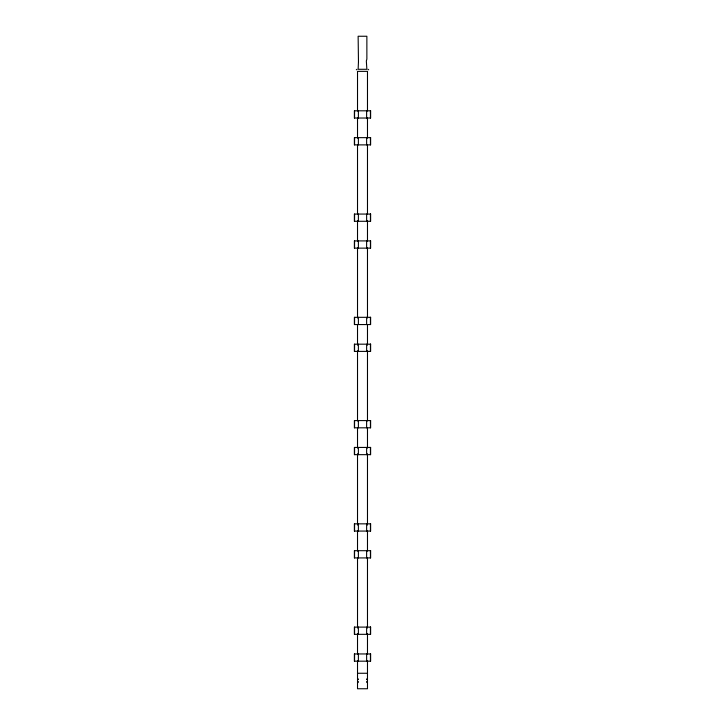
<?xml version="1.0" encoding="UTF-8"?>
<svg xmlns="http://www.w3.org/2000/svg" width="725" height="725" viewBox="0 0 725 725"><rect width="100%" height="100%" fill="white"/><g stroke="black" fill="none" stroke-linecap="round" stroke-linejoin="round"><path stroke-width="1.09" d="M358.467 681.582L358.132 682.542M366.533 679.606L366.678 678.908M356.31 69.808L356.927 69.292M357.516 673.262L367.484 673.262M368.073 69.292L368.69 69.808M366.868 682.542L366.533 681.582M358.322 678.908L358.467 679.606M370.421 110.807L370.448 118.03M370.421 137.65L370.448 144.882M370.421 214.065L370.448 221.288M370.421 240.908L370.448 248.14M370.421 317.323L370.448 324.555M370.421 344.176L370.448 351.398M370.421 420.582L370.448 427.813M370.421 447.434L370.448 454.657M370.421 523.84L370.448 531.072M370.421 550.692L370.448 557.924M370.421 627.107L370.448 634.33M370.421 653.95L370.448 661.182M367.484 110.961L367.484 71.358L357.516 71.358L357.516 110.961M367.484 117.749L367.484 138.113M367.484 144.9L367.484 213.911M367.484 220.699L367.484 241.072M367.484 247.859L367.484 318.003M367.484 324.791L367.484 345.154M367.484 350.809L367.484 420.962M367.484 427.75L367.484 448.113M367.484 453.768L367.484 525.045M367.484 530.709L367.484 551.072M367.484 557.86L367.484 628.004M367.484 633.659L367.484 654.032M367.484 660.819L367.484 688.75L357.516 688.75L357.516 660.819M366.623 110.807L366.623 118.03M366.623 137.65L366.623 144.882M366.623 214.065L366.623 221.288M366.623 240.908L366.623 248.14M366.623 317.323L366.623 324.555M366.623 344.176L366.623 351.398M366.623 420.582L366.623 427.813M366.623 447.434L366.623 454.657M366.623 523.84L366.623 531.072M366.623 550.692L366.623 557.924M366.623 627.107L366.623 634.33M366.623 653.95L366.623 661.182M358.386 110.807L358.386 118.03M358.386 137.65L358.386 144.882M358.386 214.065L358.386 221.288M358.386 240.908L358.386 248.14M358.386 317.323L358.386 324.555M358.386 344.176L358.386 351.398M358.386 420.582L358.386 427.813M358.386 447.434L358.386 454.657M358.386 523.84L358.386 531.072M358.386 550.692L358.386 557.924M358.386 627.107L358.386 634.33M358.386 653.95L358.386 661.182M357.516 117.749L357.516 138.113M357.516 144.9L357.516 213.911M357.516 220.699L357.516 241.072M357.516 247.859L357.516 318.003M357.516 324.791L357.516 345.154M357.516 350.809L357.516 420.962M357.516 427.75L357.516 448.113M357.516 453.768L357.516 525.045M357.516 530.709L357.516 551.072M357.516 557.86L357.516 628.004M357.516 633.659L357.516 654.032M354.579 110.807L354.552 118.03M354.579 137.65L354.552 144.882M354.579 214.065L354.552 221.288M354.579 240.908L354.552 248.14M354.579 317.323L354.552 324.555M354.579 344.176L354.552 351.398M354.579 420.582L354.552 427.813M354.579 447.434L354.552 454.657M354.579 523.84L354.552 531.072M354.579 550.692L354.552 557.924M354.579 627.107L354.552 634.33M354.579 653.95L354.552 661.182M358.467 61.734L358.132 69.292L366.868 69.292L366.343 61.036L366.868 59.069L366.868 36.25L358.132 36.25L358.467 61.734M370.62 110.807L354.38 110.807L354.38 118.03L370.62 118.03L370.62 110.807M370.62 137.65L354.38 137.65L354.38 144.882L370.62 144.882L370.62 137.65M370.62 214.065L354.38 214.065L354.38 221.288L370.62 221.288L370.62 214.065M370.62 240.908L354.38 240.908L354.38 248.14L370.62 248.14L370.62 240.908M370.62 317.323L354.38 317.323L354.38 324.555L370.62 324.555L370.62 317.323M370.62 344.176L354.38 344.176L354.38 351.398L370.62 351.398L370.62 344.176M370.62 420.582L354.38 420.582L354.38 427.813L370.62 427.813L370.62 420.582M370.62 447.434L354.38 447.434L354.38 454.657L370.62 454.657L370.62 447.434M370.62 523.84L354.38 523.84L354.38 531.072L370.62 531.072L370.62 523.84M370.62 550.692L354.38 550.692L354.38 557.924L370.62 557.924L370.62 550.692M370.62 627.107L354.38 627.107L354.38 634.33L370.62 634.33L370.62 627.107M370.62 653.95L354.38 653.95L354.38 661.182L370.62 661.182L370.62 653.95"/></g></svg>
